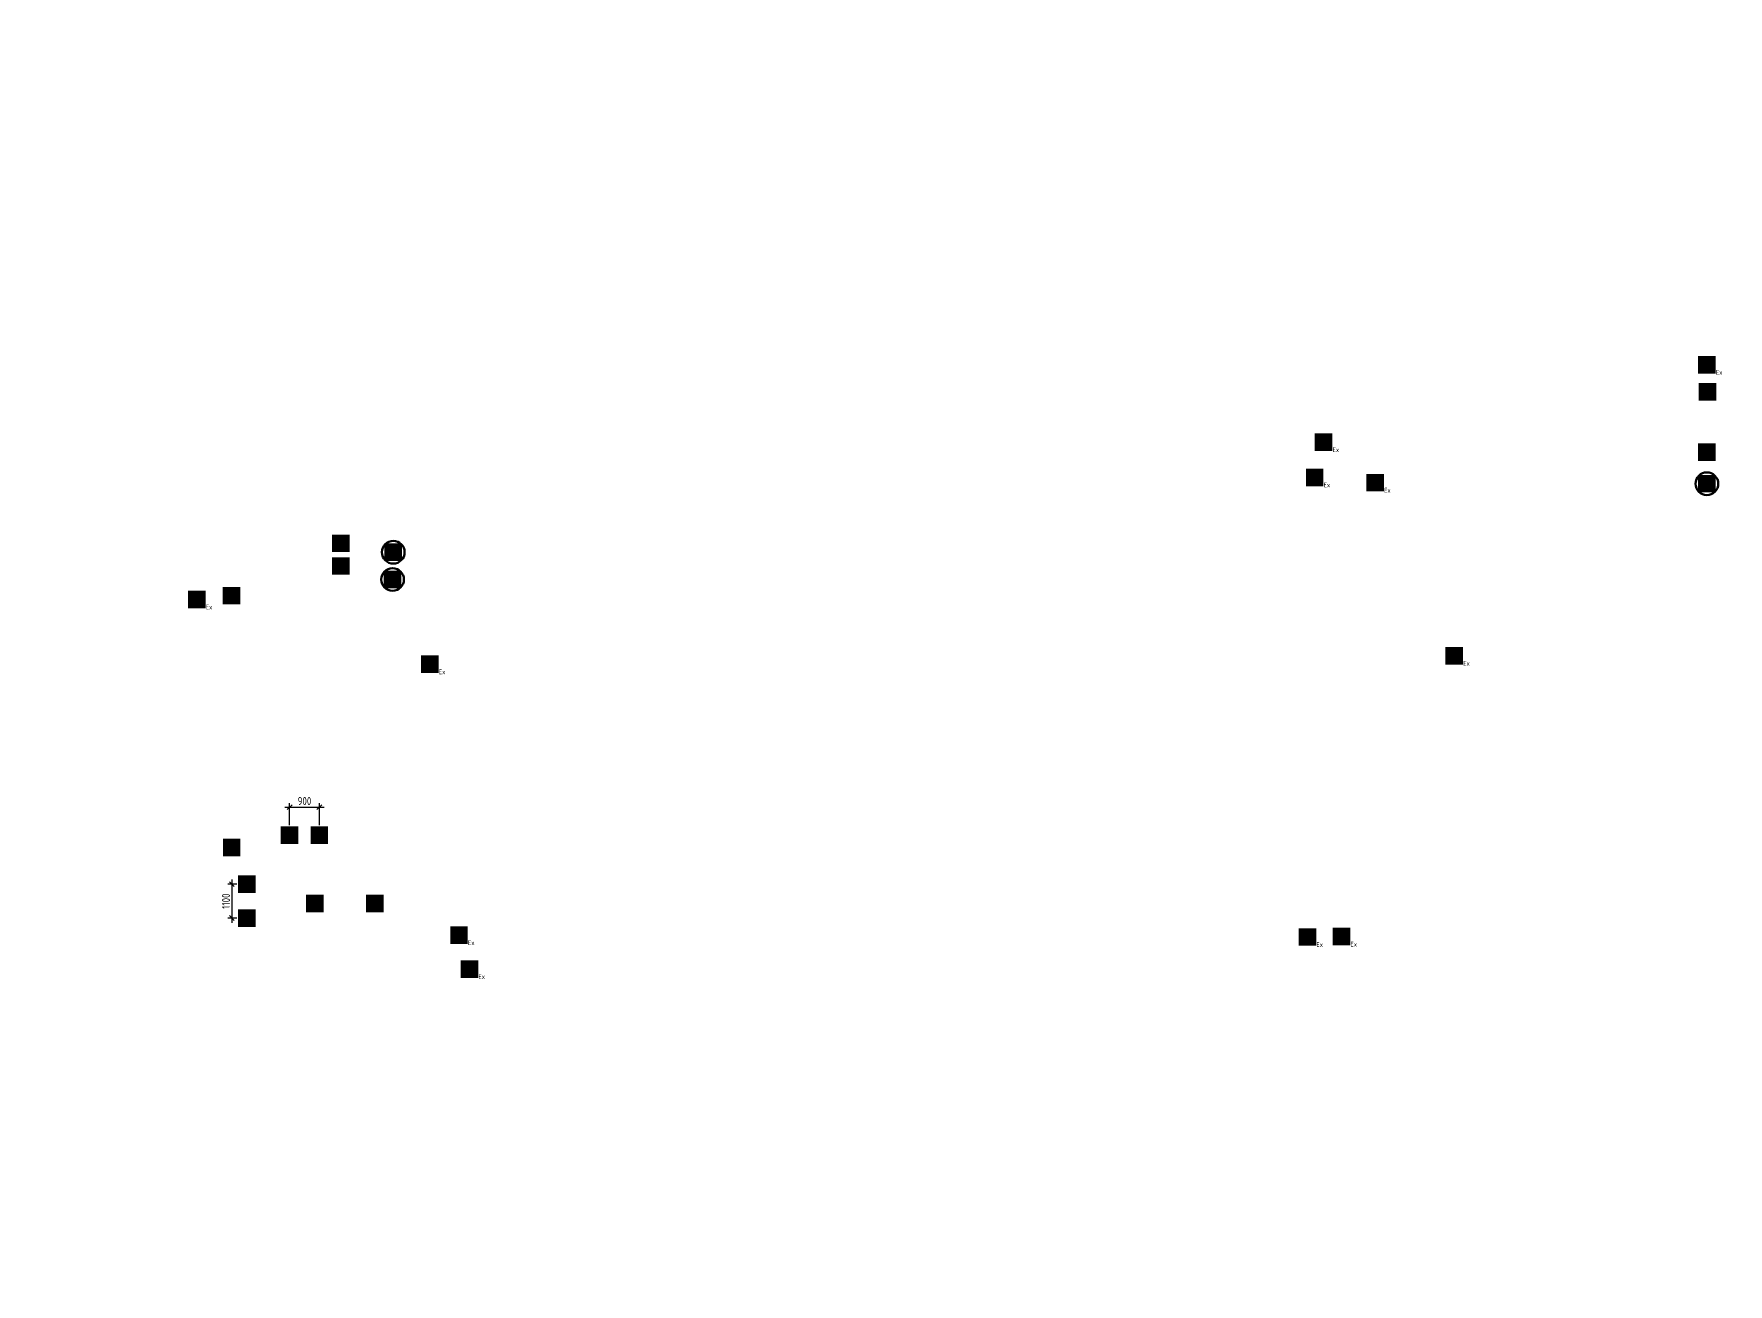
# Model space of a CAD drawing. Header units: millimetres. Extents: x -553547 to 230550, y -59438 to 214451.
# Drawn here: x 146225 to 199150, y 38444 to 77506 of the extents above; entities that cross this region are included whole.
import ezdxf
from ezdxf import colors
from ezdxf.entities.mleader import LeaderData, LeaderLine
from ezdxf.math import Vec2, Vec3

# ---------------------------------------------------------------- set-up
doc = ezdxf.new("R2010")
doc.units = ezdxf.units.MM
for name, color, linetype, lineweight in [('Адресация СПС', 7, 'Continuous', 25), ('АР_Размеры', 7, 'Continuous', 20), ('Графика спецификации', 7, 'Continuous', 20)]:
    doc.layers.add(name, color=color, linetype=linetype, lineweight=lineweight)
doc.styles.add('GLE_OASR_DimStyle', font='GOST2304A.ttf')
doc.styles.add('GOST type A', font='GOST2304A.ttf')
doc.styles.add('ГОСТ', font='cs_gost2304.shx')
doc.dimstyles.new('100 Ариал', dxfattribs={"dimscale": 100, "dimtxt": 2.5, "dimasz": 1.5, "dimexe": 1.25, "dimexo": 0.625, "dimtad": 1, "dimdec": 0, "dimrnd": 0.001, "dimtxsty": 'ГОСТ', "dimblk": 'OBLIQUE', "dimcen": 1.5, "dimdle": 1.5, "dimclrt": 256, "dimadec": 0, "dimazin": 2, "dimtfac": 0.75, "dimtdec": 0, "dimtmove": 1, "dimatfit": 3, "dimfxl": 7, "dimfxlon": 1, "dimtolj": 1, "dimarcsym": 2})

# ---------------------------------------------------------------- blocks, each defined once
blk = doc.blocks.new('Взрывозащищенный ИПР')
at = {"lineweight": 40, "ltscale": 100, "true_color": 0xffffff}
h = blk.add_hatch(color=7, dxfattribs=at)
h.dxf.hatch_style = 1
h.paths.add_polyline_path([(-147485, -388856), (-146985, -388856), (-146985, -388356), (-147485, -388356)])
at = {"color": 1, "linetype": 'ByBlock', "lineweight": -2, "const_width": 50}
blk.add_lwpolyline([(-147485, -388856), (-146985, -388856), (-146985, -388356), (-147485, -388356)], close=True, dxfattribs=at)
blk.add_lwpolyline([(-147359, -388447, 1.035338), (-147111, -388447, 1.01617)], format="xyb", dxfattribs=at)
blk.add_lwpolyline([(-147235, -388575), (-147235, -388776)], dxfattribs=at)
at = {"layer": 'Графика спецификации', "color": 7, "insert": (-146852, -388767), "char_height": 150, "width": 1191.74, "attachment_point": 2, "line_spacing_factor": 1.022761, "style": 'GLE_OASR_DimStyle'}
blk.add_mtext('Ex', dxfattribs=at)
blk = doc.blocks.new('ипр')
at = {"lineweight": 40, "ltscale": 100, "true_color": 0xffffff}
h = blk.add_hatch(color=7, dxfattribs=at)
h.dxf.hatch_style = 1
h.paths.add_polyline_path([(-250, -250), (250, -250), (250, 250), (-250, 250)])
at = {"color": 1, "linetype": 'ByBlock', "lineweight": -2, "const_width": 50}
blk.add_lwpolyline([(-250, -250), (250, -250), (250, 250), (-250, 250)], close=True, dxfattribs=at)
blk.add_lwpolyline([(-124, 160, 1.035338), (124, 160, 1.01617)], format="xyb", dxfattribs=at)
blk.add_lwpolyline([(0, 31), (0, -170)], dxfattribs=at)
blk = doc.blocks.new('Дымовой пожарный извещатель')
at = {"lineweight": 40, "ltscale": 100, "true_color": 0xffffff}
h = blk.add_hatch(color=7, dxfattribs=at)
h.dxf.hatch_style = 1
h.paths.add_polyline_path([(251, 250), (-249, 250), (-249, -250), (251, -250)])
at = {"color": 1, "linetype": 'ByBlock', "lineweight": -2, "const_width": 50}
blk.add_lwpolyline([(-249, -250), (251, -250), (251, 250), (-249, 250)], close=True, dxfattribs=at)
blk.add_lwpolyline([(14, 167), (-69, 43), (70, -43), (-20, -170)], dxfattribs=at)
blk = doc.blocks.new('_Oblique')
at = {"color": 0, "linetype": 'ByBlock', "lineweight": -2}
blk.add_line((-0.5, -0.5), (0.5, 0.5), dxfattribs=at)
blk = doc.blocks.new('*D25')
at = {"layer": 'Defpoints', "color": 0, "lineweight": 30, "ltscale": 100, "transparency": 16777216}
for p in [(152629, 50938), (152411, 49881), (152629, 49881)]:
    blk.add_point(p, dxfattribs=at)
at = {"layer": 'АР_Размеры', "color": 0, "lineweight": -2, "ltscale": 100, "transparency": 16777216}
for p, q in [((152567, 50938), (152286, 50938)), ((152411, 51088), (152411, 49731)), ((152567, 49881), (152286, 49881))]:
    blk.add_line(p, q, dxfattribs=at)
at = {"layer": 'АР_Размеры', "color": 0, "lineweight": -2, "ltscale": 100, "transparency": 16777216, "xscale": 150, "yscale": 150, "zscale": 150}
for p, rotation in [((152411, 50938), 90), ((152411, 49881), 270)]:
    blk.add_blockref('_Oblique', p, dxfattribs=dict(at, rotation=rotation))
at = {"layer": 'АР_Размеры', "ltscale": 100, "transparency": 16777216, "insert": (152224, 50409), "char_height": 250, "attachment_point": 5, "rotation": 90, "style": 'ГОСТ'}
blk.add_mtext('\\A1;1100', dxfattribs=at)
blk = doc.blocks.new('*D26')
at = {"layer": 'Defpoints', "color": 0, "lineweight": 30, "ltscale": 100, "transparency": 16777216}
for p in [(155142, 53344), (154214, 52722), (155142, 52722)]:
    blk.add_point(p, dxfattribs=at)
at = {"layer": 'АР_Размеры', "color": 0, "lineweight": -2, "ltscale": 100, "transparency": 16777216}
for p, q in [((154214, 52785), (154214, 53469)), ((155142, 52785), (155142, 53469)), ((154064, 53344), (155292, 53344))]:
    blk.add_line(p, q, dxfattribs=at)
at = {"layer": 'АР_Размеры', "color": 0, "lineweight": -2, "ltscale": 100, "transparency": 16777216, "xscale": 150, "yscale": 150, "zscale": 150, "rotation": 180}
blk.add_blockref('_Oblique', (154214, 53344), dxfattribs=at)
at = {"layer": 'АР_Размеры', "color": 0, "lineweight": -2, "ltscale": 100, "transparency": 16777216, "xscale": 150, "yscale": 150, "zscale": 150}
blk.add_blockref('_Oblique', (155142, 53344), dxfattribs=at)
at = {"layer": 'АР_Размеры', "ltscale": 100, "transparency": 16777216, "insert": (154678, 53538), "char_height": 250, "attachment_point": 5, "style": 'ГОСТ'}
blk.add_mtext('\\A1;900', dxfattribs=at)
blk = doc.blocks.new('АР')
at = {"color": 252}
ml = blk.add_multileader_mtext('Standard', dxfattribs=at)
ml.set_content('0,000', color=252, style='GOST type A')
ml.set_leader_properties(color=256)
ml.build(insert=Vec2(0, 0))
ml.multileader.update_dxf_attribs({"has_dogleg": 0, "has_text_frame": 1, "text_left_attachment_type": 7, "text_right_attachment_type": 6, "dogleg_length": 0, "arrow_head_size": 200})
ctx = ml.context
ctx.base_point, ctx.char_height, ctx.arrow_head_size, ctx.landing_gap_size, ctx.plane_origin = Vec3(649404.1, -245448.8), 250, 200, 50, Vec3(-514199.9, -248177.5)
ctx.left_attachment, ctx.right_attachment = 7, 6
notes = []
notes.append((ctx, [(0, (0, 0, 0), (0, 0), (1, 0), 1, [])]))
ctx.mtext.insert, ctx.mtext.flow_direction = Vec3(649454.1, -245161.3), 5
ml = blk.add_multileader_mtext('Standard', dxfattribs=at)
ml.set_content('0,000', color=252, style='GOST type A')
ml.set_leader_properties(color=256)
ml.build(insert=Vec2(0, 0))
ml.multileader.update_dxf_attribs({"has_dogleg": 0, "has_text_frame": 1, "text_left_attachment_type": 7, "text_right_attachment_type": 6, "dogleg_length": 0, "arrow_head_size": 200})
ctx = ml.context
ctx.base_point, ctx.char_height, ctx.arrow_head_size, ctx.landing_gap_size, ctx.plane_origin = Vec3(641715.8, -241787.5), 250, 200, 50, Vec3(-521888.2, -239063.6)
ctx.left_attachment, ctx.right_attachment = 7, 6
notes.append((ctx, [(0, (0, 0, 0), (0, 0), (1, 0), 1, [])]))
ctx.mtext.insert, ctx.mtext.flow_direction = Vec3(641765.8, -241500), 5
ml = blk.add_multileader_mtext('Standard', dxfattribs=at)
ml.set_content('-0,020', color=252, style='GOST type A')
ml.set_leader_properties(color=256)
ml.build(insert=Vec2(0, 0))
ml.multileader.update_dxf_attribs({"has_dogleg": 0, "has_text_frame": 1, "text_left_attachment_type": 7, "text_right_attachment_type": 6, "dogleg_length": 0, "arrow_head_size": 200})
ctx = ml.context
ctx.base_point, ctx.char_height, ctx.arrow_head_size, ctx.landing_gap_size, ctx.plane_origin = Vec3(677883.5, -235529.3), 250, 200, 50, Vec3(-485627.9, -231830.1)
ctx.left_attachment, ctx.right_attachment = 7, 6
notes.append((ctx, [(0, (0, 0, 0), (0, 0), (1, 0), 1, [])]))
ctx.mtext.insert, ctx.mtext.flow_direction = Vec3(677933.5, -235241.8), 5
ml = blk.add_multileader_mtext('Standard', dxfattribs=at)
ml.set_content('0,000', color=252, style='GOST type A')
ml.set_leader_properties(color=256)
ml.build(insert=Vec2(0, 0))
ml.multileader.update_dxf_attribs({"has_dogleg": 0, "has_text_frame": 1, "text_left_attachment_type": 7, "text_right_attachment_type": 6, "dogleg_length": 0, "arrow_head_size": 200})
ctx = ml.context
ctx.base_point, ctx.char_height, ctx.arrow_head_size, ctx.landing_gap_size, ctx.plane_origin = Vec3(656104.7, -253706.8), 250, 200, 50, Vec3(-507499.3, -250982.9)
ctx.left_attachment, ctx.right_attachment = 7, 6
notes.append((ctx, [(0, (0, 0, 0), (0, 0), (1, 0), 1, [])]))
ctx.mtext.insert, ctx.mtext.flow_direction = Vec3(656154.7, -253419.3), 5
ml = blk.add_multileader_mtext('Standard', dxfattribs=at)
ml.set_content('0,000', color=252, style='GOST type A')
ml.set_leader_properties(color=256)
ml.build(insert=Vec2(0, 0))
ml.multileader.update_dxf_attribs({"has_dogleg": 0, "has_text_frame": 1, "text_left_attachment_type": 7, "text_right_attachment_type": 6, "dogleg_length": 0, "arrow_head_size": 200})
ctx = ml.context
ctx.base_point, ctx.char_height, ctx.arrow_head_size, ctx.landing_gap_size, ctx.plane_origin = Vec3(674120.3, -254449.4), 250, 200, 50, Vec3(-489483.8, -251725.5)
ctx.left_attachment, ctx.right_attachment = 7, 6
notes.append((ctx, [(0, (0, 0, 0), (0, 0), (1, 0), 1, [])]))
ctx.mtext.insert, ctx.mtext.flow_direction = Vec3(674170.3, -254161.9), 5
ml = blk.add_multileader_mtext('Standard', dxfattribs=at)
ml.set_content('0,000', color=252, style='GOST type A')
ml.set_leader_properties(color=256)
ml.build(insert=Vec2(0, 0))
ml.multileader.update_dxf_attribs({"has_dogleg": 0, "has_text_frame": 1, "text_left_attachment_type": 7, "text_right_attachment_type": 6, "dogleg_length": 0, "arrow_head_size": 200})
ctx = ml.context
ctx.base_point, ctx.char_height, ctx.arrow_head_size, ctx.landing_gap_size, ctx.plane_origin = Vec3(683757.5, -246454.6), 250, 200, 50, Vec3(-479846.5, -243730.6)
ctx.left_attachment, ctx.right_attachment = 7, 6
notes.append((ctx, [(0, (0, 0, 0), (0, 0), (1, 0), 1, [])]))
ctx.mtext.insert, ctx.mtext.flow_direction = Vec3(683807.5, -246167), 5
ml = blk.add_multileader_mtext('Standard', dxfattribs=at)
ml.set_content('0,000', color=252, style='GOST type A')
ml.set_leader_properties(color=256)
ml.build(insert=Vec2(0, 0))
ml.multileader.update_dxf_attribs({"has_dogleg": 0, "has_text_frame": 1, "text_left_attachment_type": 7, "text_right_attachment_type": 6, "dogleg_length": 0, "arrow_head_size": 200})
ctx = ml.context
ctx.base_point, ctx.char_height, ctx.arrow_head_size, ctx.landing_gap_size, ctx.plane_origin = Vec3(643346.8, -237132.2), 250, 200, 50, Vec3(-520257.3, -234408.2)
ctx.left_attachment, ctx.right_attachment = 7, 6
notes.append((ctx, [(0, (0, 0, 0), (0, 0), (1, 0), 1, [])]))
ctx.mtext.insert, ctx.mtext.flow_direction = Vec3(643396.8, -236844.6), 5
ml = blk.add_multileader_mtext('Standard', dxfattribs=at)
ml.set_content('+0,100', color=252, style='GOST type A')
ml.set_leader_properties(color=256)
ml.build(insert=Vec2(0, 0))
ml.multileader.update_dxf_attribs({"has_dogleg": 0, "has_text_frame": 1, "text_left_attachment_type": 7, "text_right_attachment_type": 6, "dogleg_length": 0, "arrow_head_size": 200})
ctx = ml.context
ctx.base_point, ctx.char_height, ctx.arrow_head_size, ctx.landing_gap_size, ctx.plane_origin = Vec3(670361, -237807.4), 250, 200, 50, Vec3(-493243.1, -235083.5)
ctx.left_attachment, ctx.right_attachment = 7, 6
notes.append((ctx, [(0, (0, 0, 0), (0, 0), (1, 0), 1, [])]))
ctx.mtext.insert, ctx.mtext.flow_direction = Vec3(670411, -237519.9), 5
ml = blk.add_multileader_mtext('Standard', dxfattribs=at)
ml.set_content('+0,600', color=252, style='GOST type A')
ml.set_leader_properties(color=256)
ml.build(insert=Vec2(0, 0))
ml.multileader.update_dxf_attribs({"has_dogleg": 0, "has_text_frame": 1, "text_left_attachment_type": 7, "text_right_attachment_type": 6, "dogleg_length": 0, "arrow_head_size": 200})
ctx = ml.context
ctx.base_point, ctx.char_height, ctx.arrow_head_size, ctx.landing_gap_size, ctx.plane_origin = Vec3(651984.7, -241980.5), 250, 200, 50, Vec3(-511405.9, -240931)
ctx.left_attachment, ctx.right_attachment = 7, 6
notes.append((ctx, [(0, (0, 0, 0), (0, 0), (1, 0), 1, [])]))
ctx.mtext.insert, ctx.mtext.flow_direction = Vec3(652034.7, -241693), 5
ml = blk.add_multileader_mtext('Standard', dxfattribs=at)
ml.set_content('-0,100', color=252, style='GOST type A')
ml.set_leader_properties(color=256)
ml.build(insert=Vec2(0, 0))
ml.multileader.update_dxf_attribs({"has_dogleg": 0, "has_text_frame": 1, "text_left_attachment_type": 7, "text_right_attachment_type": 6, "dogleg_length": 0, "arrow_head_size": 200})
ctx = ml.context
ctx.base_point, ctx.char_height, ctx.arrow_head_size, ctx.landing_gap_size, ctx.plane_origin = Vec3(648501.3, -240196.6, 75705.6), 250, 200, 50, Vec3(-514889.3, -239147.1, 75705.6)
ctx.left_attachment, ctx.right_attachment = 7, 6
notes.append((ctx, [(0, (0, 0, 0), (0, 0), (1, 0), 1, [])]))
ctx.mtext.insert, ctx.mtext.flow_direction = Vec3(648551.3, -239909, 75705.6), 5
for ctx, leaders in notes:
    for number, flags, end, landing, length, lines in leaders:
        leader = LeaderData()
        leader.index, (leader.has_last_leader_line, leader.has_dogleg_vector, leader.attachment_direction) = number, flags
        leader.last_leader_point, leader.dogleg_vector, leader.dogleg_length = Vec3(end), Vec3(landing), length
        for number, points, colour, breaks in lines:
            line = LeaderLine()
            line.index, line.vertices, line.color, line.breaks = number, Vec3.list(points), colors.encode_raw_color(colour), breaks
            leader.lines.append(line)
        ctx.leaders.append(leader)

msp = doc.modelspace()

# ---------------------------------------------------------------- linework, layer by layer
at = {"layer": 'Адресация СПС', "color": 1, "lineweight": 50, "ltscale": 100}
for centre in [(198488.363, 63452.654), (157452.128, 61310.069), (157430.88, 60461.328)]:
    msp.add_circle(centre, 353.504, dxfattribs=at)

# ---------------------------------------------------------------- block references
for p in [(198504.351, 66319.622), (152395.984, 59953.141), (152404.03, 52087.106)]:
    msp.add_blockref('ипр', p)
at = {"linetype": 'ByBlock', "lineweight": -2, "rotation": 180}
for p in [(198488.933, 64435.574), (198488.933, 63452.667), (155810.805, 61588.8), (157452.698, 61310.082), (155810.805, 60881.026), (157431.45, 60461.342), (154214.834, 52472.253), (155142.733, 52472.253), (152879.928, 50937.875), (154999.88, 50336.371), (156879.285, 50336.371), (152879.928, 49880.514)]:
    msp.add_blockref('Дымовой пожарный извещатель', p, dxfattribs=at)
at = {"layer": 'Адресация СПС', "color": 31, "lineweight": 50}
for p in [(345723.146, 455774.154), (333748.209, 453357.685), (333468.942, 452256.009), (335357.075, 452089.843), (298547.763, 448440.284), (337830.073, 446682.482), (305827.939, 446416.441), (306739.388, 437953.587), (333242.237, 437894.872), (334307.359, 437908.094), (307064.025, 436894.315)]:
    msp.add_blockref('Взрывозащищенный ИПР', p, dxfattribs=at)
at = {"layer": 'АР_Размеры', "color": 18, "true_color": 0x000000}
msp.add_blockref('АР', (-485509.064, 206951.83), dxfattribs=at)

# ---------------------------------------------------------------- dimensions: what is measured, and where the dimension line sits
at = {"layer": 'АР_Размеры', "ltscale": 100}
dim = msp.add_linear_dim(base=(155142.227, 53343.638), p1=(154214.328, 52722.374), p2=(155142.227, 52722.374), text='900', dimstyle='100 Ариал', dxfattribs=at)
dim.commit()
dim.dimension.update_dxf_attribs({"geometry": '*D26', "text_midpoint": (154678.278, 53538.372)})
dim = msp.add_linear_dim(base=(152411.404, 49880.635), p1=(152629.422, 50937.996), p2=(152629.422, 49880.635), angle=90, text='1100', dimstyle='100 Ариал', dxfattribs=at)
dim.commit()
dim.dimension.update_dxf_attribs({"geometry": '*D25', "text_midpoint": (152223.904, 50409.315)})

doc.saveas('drawing.dxf')
